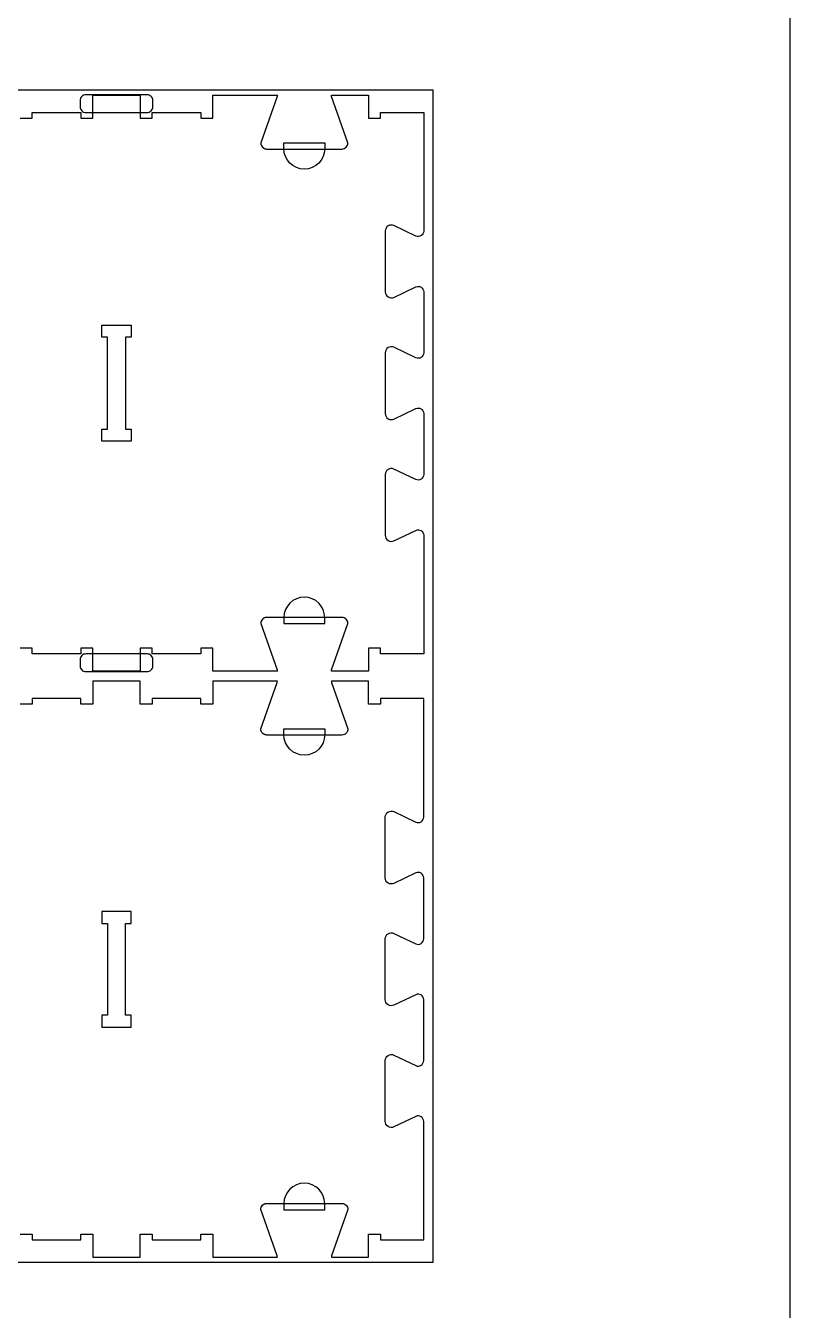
# Model space of a CAD drawing. Extents: x -13885 to -10701, y -27186 to -19593.
# Drawn here: x -11497 to -10701, y -22887 to -21550 of the extents above; entities that cross this region are included whole.
import ezdxf

# ---------------------------------------------------------------- set-up
doc = ezdxf.new("R2010")
doc.units = 0
for name, color, linetype in [('0_SHEET_SPRUCEPLY_2440X122', 1, 'CONTINUOUS'), ('3_ANYTOOL_CUTTHROUGH_INSID', 4, 'CONTINUOUS'), ('4_ANYTOOL_CUTTHROUGH_OUTSI', 5, 'CONTINUOUS'), ('5_ANYTOOL_HALF_MILL_9MM_IN', 3, 'CONTINUOUS'), ('DONOTCUT', 18, 'CONTINUOUS')]:
    doc.layers.add(name, color=color, linetype=linetype)

msp = doc.modelspace()

# ---------------------------------------------------------------- linework, layer by layer
at = {"layer": '0_SHEET_SPRUCEPLY_2440X122'}
msp.add_lwpolyline([(-13513.1, -21616.7), (-13513.1, -22836.7), (-11073.1, -22836.7), (-11073.1, -21616.7)], close=True, dxfattribs=at)
at = {"layer": '3_ANYTOOL_CUTTHROUGH_INSID', "color": 4}
for points in [[(-11417.8, -21861.5), (-11387.5, -21861.5), (-11387.5, -21874), (-11393.5, -21874), (-11393.5, -21969.5), (-11387.5, -21969.5), (-11387.5, -21982), (-11418, -21982), (-11418, -21969.5), (-11412, -21969.5), (-11412, -21874), (-11418, -21874), (-11418, -21861.5)], [(-11417.8, -22592), (-11387.5, -22592), (-11387.5, -22579.5), (-11393.5, -22579.5), (-11393.5, -22484), (-11387.5, -22484), (-11387.5, -22471.5), (-11418, -22471.5), (-11418, -22484), (-11412, -22484), (-11412, -22579.5), (-11418, -22579.5), (-11418, -22592)]]:
    msp.add_lwpolyline(points, close=True, dxfattribs=at)
at = {"layer": '4_ANYTOOL_CUTTHROUGH_OUTSI', "color": 5}
for points in [[(-11503, -21646), (-11490.5, -21646), (-11490.5, -21640), (-11440, -21640), (-11440, -21646), (-11427.5, -21646), (-11427.5, -21622), (-11378, -21622), (-11378, -21646), (-11365.5, -21646), (-11365.5, -21640), (-11315, -21640), (-11315, -21646), (-11302.5, -21646), (-11302.5, -21622), (-11252.8, -21622), (-11252.8, -21622), (-11235.3, -21622, -0.061486), (-11235.6, -21623.4), (-11252.5, -21671.6), (-11252.5, -21671.7), (-11252.5, -21671.7), (-11252.5, -21671.7, 0.198912), (-11250.7, -21676.1), (-11250.5, -21676.2), (-11250.4, -21676.3), (-11250.3, -21676.4), (-11250.2, -21676.5), (-11250.1, -21676.6), (-11250, -21676.7), (-11249.8, -21676.8), (-11249.7, -21676.9), (-11249.6, -21677), (-11249.5, -21677.1), (-11249.3, -21677.1), (-11249.2, -21677.2), (-11249.1, -21677.3), (-11248.9, -21677.4), (-11248.8, -21677.4), (-11248.6, -21677.5), (-11248.5, -21677.5), (-11248.3, -21677.6), (-11248.2, -21677.7), (-11248, -21677.7), (-11247.9, -21677.7), (-11247.7, -21677.8), (-11247.6, -21677.8), (-11247.4, -21677.8), (-11247.3, -21677.9), (-11247.1, -21677.9), (-11247, -21677.9), (-11246.8, -21677.9), (-11246.7, -21677.9), (-11246.5, -21678), (-11246.4, -21678), (-11246.2, -21678), (-11168.2, -21678, 0.414214), (-11162, -21671.7), (-11162, -21671.7), (-11162, -21671.6), (-11178.9, -21623.4), (-11178.9, -21623.4, -0.061485), (-11179.1, -21622), (-11140.5, -21622), (-11140.5, -21646), (-11128, -21646), (-11128, -21640), (-11083, -21640), (-11083, -21763.4), (-11083, -21763.4, -0.257375), (-11085.7, -21768.2, -0.257375), (-11091.3, -21768.6), (-11114.1, -21757.7, 0.551268), (-11123, -21763.3), (-11123, -21826.7, 0.257375), (-11120.1, -21832, 0.257375), (-11114.1, -21832.4), (-11091.3, -21821.5, -0.551268), (-11083, -21826.7), (-11083, -21890.1, -0.551268), (-11091.3, -21895.3), (-11114.1, -21884.4, 0.551268), (-11123, -21890), (-11123, -21953.4, 0.257375), (-11120.1, -21958.7, 0.257375), (-11114.1, -21959.1), (-11091.3, -21948.2, -0.551268), (-11083, -21953.4), (-11083, -22016.8, -0.551268), (-11091.3, -22022), (-11114.1, -22011.1, 0.551268), (-11123, -22016.7), (-11123, -22080.1, 0.551268), (-11114.1, -22085.8), (-11091.3, -22074.9, -0.551268), (-11083, -22080.1), (-11083, -22203.5), (-11128, -22203.5), (-11128, -22197.5), (-11140.5, -22197.5), (-11140.5, -22221.5), (-11179.1, -22221.5), (-11179.1, -22221.5, -0.061485), (-11178.9, -22220.1), (-11162, -22171.8), (-11162, -22171.8), (-11162, -22171.7), (-11162, -22171.7, 0.414214), (-11168.2, -22165.5), (-11246.2, -22165.5), (-11246.4, -22165.5), (-11246.5, -22165.5), (-11246.7, -22165.5), (-11246.8, -22165.5), (-11247, -22165.5), (-11247.1, -22165.5), (-11247.3, -22165.6), (-11247.4, -22165.6), (-11247.6, -22165.6), (-11247.7, -22165.6), (-11247.9, -22165.7), (-11248, -22165.7), (-11248.2, -22165.8), (-11248.3, -22165.8), (-11248.5, -22165.9), (-11248.6, -22165.9), (-11248.8, -22166), (-11248.9, -22166.1), (-11249.1, -22166.1), (-11249.2, -22166.2), (-11249.3, -22166.3), (-11249.5, -22166.4), (-11249.6, -22166.4), (-11249.7, -22166.5), (-11249.8, -22166.6), (-11250, -22166.7), (-11250.1, -22166.8), (-11250.2, -22166.9), (-11250.3, -22167), (-11250.4, -22167.1), (-11250.5, -22167.2), (-11250.7, -22167.3, 0.198912), (-11252.5, -22171.7), (-11252.5, -22171.8), (-11252.5, -22171.8), (-11235.6, -22220.1), (-11235.6, -22220.1, -0.061485), (-11235.3, -22221.5), (-11252.8, -22221.5), (-11302.5, -22221.5), (-11302.5, -22197.5), (-11315, -22197.5), (-11315, -22203.5), (-11365.5, -22203.5), (-11365.5, -22197.5), (-11378, -22197.5), (-11378, -22221.5), (-11427.5, -22221.5), (-11427.5, -22197.5), (-11440, -22197.5), (-11440, -22203.5), (-11490.5, -22203.5), (-11490.5, -22197.5), (-11503, -22197.5)], [(-11503, -22807.5), (-11490.5, -22807.5), (-11490.5, -22813.5), (-11440, -22813.5), (-11440, -22807.5), (-11427.5, -22807.5), (-11427.5, -22831.5), (-11378, -22831.5), (-11378, -22807.5), (-11365.5, -22807.5), (-11365.5, -22813.5), (-11315, -22813.5), (-11315, -22807.5), (-11302.5, -22807.5), (-11302.5, -22831.5), (-11252.8, -22831.5), (-11235.3, -22831.5), (-11235.3, -22831.5, 0.061486), (-11235.6, -22830.1), (-11252.5, -22781.8), (-11252.5, -22781.8), (-11252.5, -22781.7), (-11252.5, -22781.7, -0.198912), (-11250.7, -22777.3), (-11250.5, -22777.2), (-11250.4, -22777.1), (-11250.3, -22777), (-11250.2, -22776.9), (-11250.1, -22776.8), (-11250, -22776.7), (-11249.8, -22776.6), (-11249.7, -22776.5), (-11249.6, -22776.4), (-11249.5, -22776.4), (-11249.3, -22776.3), (-11249.2, -22776.2), (-11249.1, -22776.1), (-11248.9, -22776.1), (-11248.8, -22776), (-11248.6, -22775.9), (-11248.5, -22775.9), (-11248.3, -22775.8), (-11248.2, -22775.8), (-11248, -22775.7), (-11247.9, -22775.7), (-11247.7, -22775.6), (-11247.6, -22775.6), (-11247.4, -22775.6), (-11247.3, -22775.6), (-11247.1, -22775.5), (-11247, -22775.5), (-11246.8, -22775.5), (-11246.7, -22775.5), (-11246.5, -22775.5), (-11246.4, -22775.5), (-11246.2, -22775.5), (-11168.2, -22775.5, -0.414214), (-11162, -22781.7), (-11162, -22781.8), (-11162, -22781.8), (-11178.9, -22830.1), (-11178.9, -22830.1, 0.061485), (-11179.1, -22831.5), (-11140.5, -22831.5), (-11140.5, -22807.5), (-11128, -22807.5), (-11128, -22813.5), (-11083, -22813.5), (-11083, -22690.1), (-11083, -22690.1, 0.551268), (-11091.3, -22684.9), (-11114.1, -22695.8, -0.551268), (-11123, -22690.1), (-11123, -22626.7, -0.551268), (-11114.1, -22621.1), (-11091.3, -22632, 0.551268), (-11083, -22626.8), (-11083, -22563.4, 0.551268), (-11091.3, -22558.2), (-11114.1, -22569.1, -0.551268), (-11123, -22563.4), (-11123, -22500, -0.257375), (-11120.1, -22494.7, -0.257375), (-11114.1, -22494.4), (-11091.3, -22505.3, 0.551268), (-11083, -22500.1), (-11083, -22436.7, 0.551268), (-11091.3, -22431.5), (-11114.1, -22442.4, -0.551268), (-11123, -22436.7), (-11123, -22373.3, -0.551268), (-11114.1, -22367.7), (-11091.3, -22378.6, 0.551268), (-11083, -22373.4), (-11083, -22250), (-11128, -22250), (-11128, -22256), (-11140.5, -22256), (-11140.5, -22255.7), (-11140.5, -22232), (-11179.1, -22232), (-11179.1, -22232, 0.061485), (-11178.9, -22233.4), (-11162, -22281.6), (-11162, -22281.7), (-11162, -22281.7), (-11162, -22281.7, -0.414214), (-11168.2, -22288), (-11246.2, -22288), (-11246.4, -22288), (-11246.5, -22288), (-11246.7, -22287.9), (-11246.8, -22287.9), (-11247, -22287.9), (-11247.1, -22287.9), (-11247.3, -22287.9), (-11247.4, -22287.8), (-11247.6, -22287.8), (-11247.7, -22287.8), (-11247.9, -22287.7), (-11248, -22287.7), (-11248.2, -22287.7), (-11248.3, -22287.6), (-11248.5, -22287.5), (-11248.6, -22287.5), (-11248.8, -22287.4), (-11248.9, -22287.4), (-11249.1, -22287.3), (-11249.2, -22287.2), (-11249.3, -22287.1), (-11249.5, -22287.1), (-11249.6, -22287), (-11249.7, -22286.9), (-11249.8, -22286.8), (-11250, -22286.7), (-11250.1, -22286.6), (-11250.2, -22286.5), (-11250.3, -22286.4), (-11250.4, -22286.3), (-11250.5, -22286.2), (-11250.7, -22286.1, -0.198912), (-11252.5, -22281.7), (-11252.5, -22281.7), (-11252.5, -22281.6), (-11235.6, -22233.4), (-11235.6, -22233.4, 0.061485), (-11235.3, -22232), (-11252.8, -22232), (-11302.5, -22232), (-11302.5, -22256), (-11315, -22256), (-11315, -22250), (-11365.5, -22250), (-11365.5, -22256), (-11378, -22256), (-11378, -22232), (-11427.5, -22232), (-11427.5, -22256), (-11440, -22256), (-11440, -22250), (-11490.5, -22250), (-11490.5, -22256), (-11503, -22256)]]:
    msp.add_lwpolyline(points, format="xyb", dxfattribs=at)
at = {"layer": '5_ANYTOOL_HALF_MILL_9MM_IN', "color": 3}
for points in [[(-11434.7, -21621.5, 0.414214), (-11440.7, -21627.5), (-11440.7, -21634, 0.414214), (-11434.7, -21640), (-11370.9, -21640, 0.414214), (-11364.9, -21634), (-11364.9, -21627.5, 0.414214), (-11370.9, -21621.5)], [(-11186, -21677.7, -1), (-11228.5, -21677.7), (-11228.5, -21677.5), (-11228.5, -21671.5), (-11186, -21671.5), (-11186, -21677.5), (-11186, -21677.7)], [(-11186, -22165.7, 1), (-11228.5, -22165.7), (-11228.5, -22166), (-11228.5, -22172), (-11186, -22172), (-11186, -22166), (-11186, -22165.7)], [(-11434.7, -22203.5, 0.414214), (-11440.7, -22209.5), (-11440.7, -22216, 0.414214), (-11434.7, -22222), (-11370.9, -22222, 0.414214), (-11364.9, -22216), (-11364.9, -22209.5, 0.414214), (-11370.9, -22203.5)], [(-11186, -22287.7, -1), (-11228.5, -22287.7), (-11228.5, -22287.5), (-11228.5, -22281.5), (-11186, -22281.5), (-11186, -22287.5), (-11186, -22287.7)], [(-11186, -22775.7, 1), (-11228.5, -22775.7), (-11228.5, -22776), (-11228.5, -22782), (-11186, -22782), (-11186, -22776), (-11186, -22775.7)]]:
    msp.add_lwpolyline(points, format="xyb", close=True, dxfattribs=at)
at = {"layer": 'DONOTCUT'}
msp.add_lwpolyline([(-13884.8, -27186.1), (-10701.4, -27186.1), (-10701.4, -19592.7), (-13884.8, -19592.7)], close=True, dxfattribs=at)

doc.saveas('drawing.dxf')
